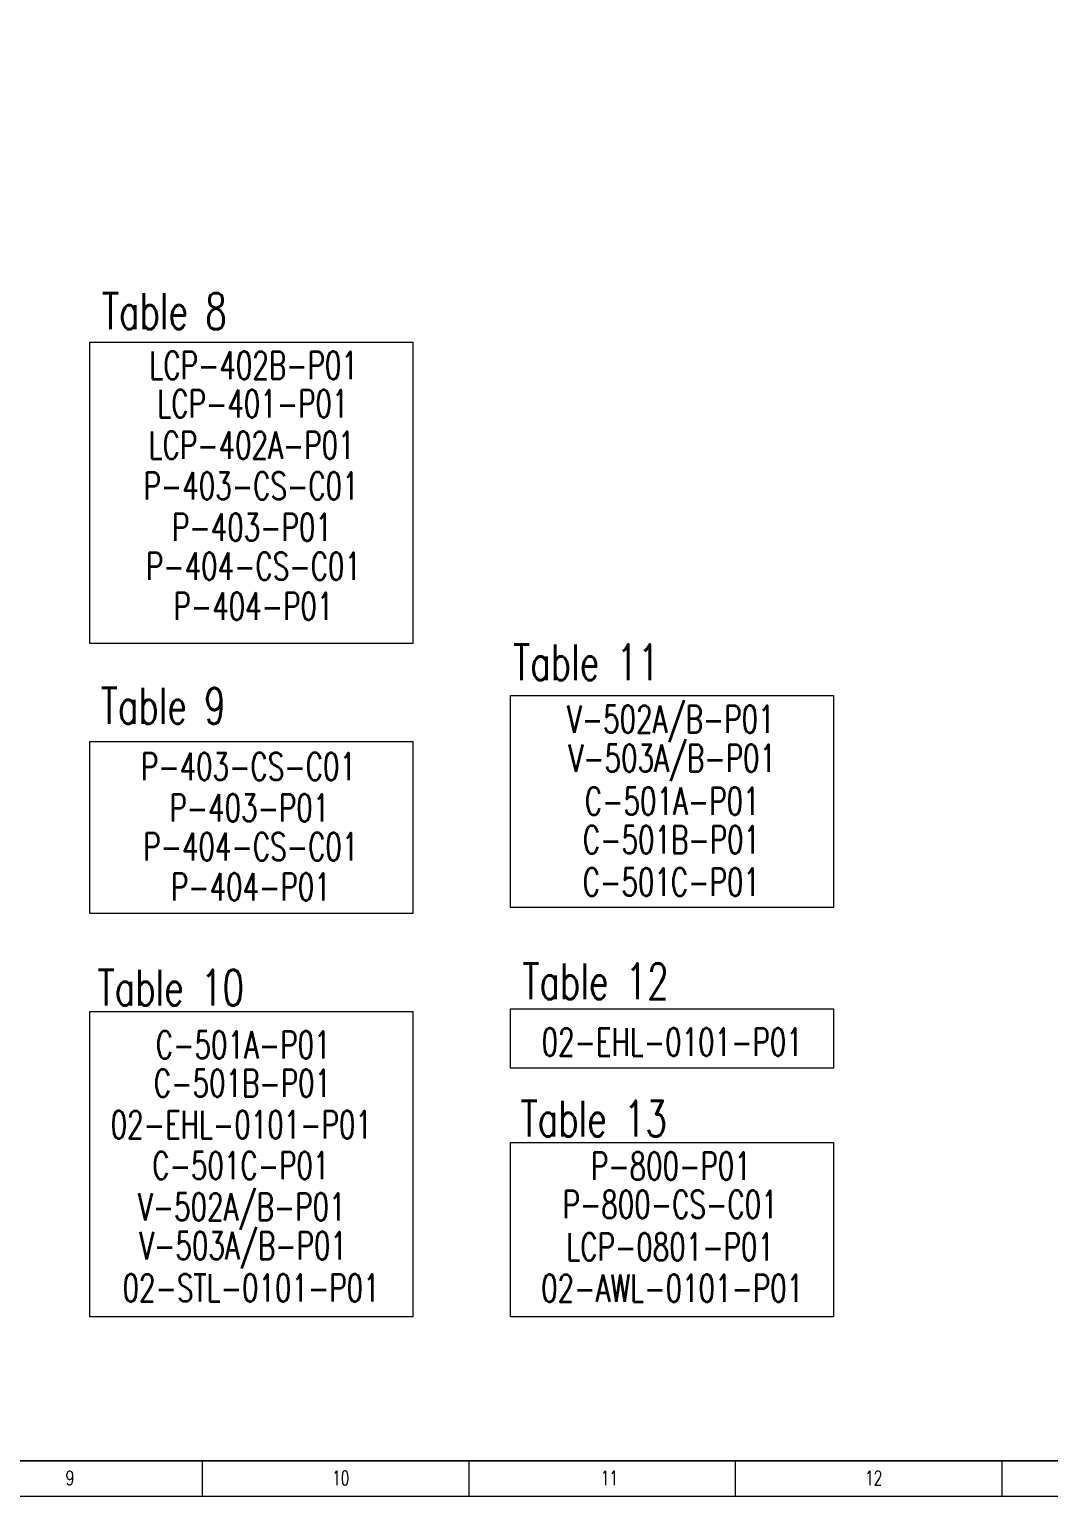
# Model space of a CAD drawing. Header units: inches. Extents: x -1128 to 651, y 96 to 845.
# Drawn here: x -613.7 to -544.2, y 638.9 to 739 of the extents above; entities that cross this region are included whole.
import ezdxf
from ezdxf.enums import TextEntityAlignment as Align

# ---------------------------------------------------------------- set-up
doc = ezdxf.new("R2010")
doc.units = ezdxf.units.IN
doc.header["$MEASUREMENT"] = 0
doc.layers.add('Cables', color=7, linetype='Continuous', lineweight=0)
doc.layers.add('Layer 1', color=7, linetype='Continuous')
doc.styles.add('HZTXT', font='txt_qlt.shx', dxfattribs={"width": 0.7, "bigfont": 'hztxt.shx'})
doc.styles.add('TEG BORDER', font='txt_qlt.shx', dxfattribs={"width": 0.7, "bigfont": 'hztxt.shx'})

# ---------------------------------------------------------------- blocks, each defined once
blk = doc.blocks.new('TEG BORDER A2')
at = {"linetype": 'Continuous'}
blk.add_line((5, 5), (489, 5), dxfattribs=at)
for p, q in [((334.12, 0), (334.12, 5)), ((371.25, 0), (371.25, 5)), ((408.37, 0), (408.37, 5)), ((445.5, 0), (445.5, 5))]:
    blk.add_line(p, q)
at = {"color": 5, "lineweight": 15}
blk.add_lwpolyline([(0, 420), (594, 420), (594, 0), (0, 0)], close=True, dxfattribs=at)
blk.add_lwpolyline([(5, 415), (589, 415), (589, 5), (5, 5)], close=True)
at = {"char_height": 2, "width": 2, "attachment_point": 7, "style": 'TEG BORDER'}
for s, insert in [('9', (315.05, 1.59)), ('\\pi2.2204e-016;10', (352.17, 1.59)), ('\\pi0.3;11', (389.3, 1.59)), ('\\pi2.2204e-016;12', (426.42, 1.59))]:
    blk.add_mtext(s, dxfattribs=dict(at, insert=insert))

msp = doc.modelspace()

# ---------------------------------------------------------------- linework, layer by layer
at = {"layer": 'Layer 1', "lineweight": 5}
for p, q in [((-609.58, 717.64), (-587.54, 717.64)), ((-609.58, 697.09), (-609.58, 717.64)), ((-587.54, 717.64), (-587.54, 697.09)), ((-587.54, 697.09), (-609.58, 697.09)), ((-580.88, 693.54), (-558.84, 693.54)), ((-580.88, 679.07), (-580.88, 693.54)), ((-558.84, 693.54), (-558.84, 679.07)), ((-609.58, 690.4), (-587.54, 690.4)), ((-609.58, 678.66), (-609.58, 690.4)), ((-587.54, 690.4), (-587.54, 678.66)), ((-558.84, 679.07), (-580.88, 679.07)), ((-587.54, 678.66), (-609.58, 678.66)), ((-609.58, 671.96), (-587.54, 671.96)), ((-609.58, 651.12), (-609.58, 671.96)), ((-587.54, 671.96), (-587.54, 651.12)), ((-580.88, 672.16), (-558.84, 672.16)), ((-580.88, 668.1), (-580.88, 672.16)), ((-558.84, 672.16), (-558.84, 668.1)), ((-558.84, 668.1), (-580.88, 668.1)), ((-580.88, 663.02), (-558.84, 663.02)), ((-580.88, 651.12), (-580.88, 663.02)), ((-558.84, 663.02), (-558.84, 651.12)), ((-587.54, 651.12), (-609.58, 651.12)), ((-558.84, 651.12), (-580.88, 651.12))]:
    msp.add_line(p, q, dxfattribs=at)

# ---------------------------------------------------------------- block references
at = {"layer": 'Cables', "color": 0, "xscale": 0.4897326461023622, "yscale": 0.4897326461023622, "zscale": 0.4897326461023622}
msp.add_blockref('TEG BORDER A2', (-765.51, 638.86), dxfattribs=at)

# ---------------------------------------------------------------- texts
at = {"lineweight": 15, "style": 'HZTXT', "width": 0.7}
for s, p in [('Table 8', (-604.49, 718.53)), ('Table 11', (-575.7, 694.57)), ('Table 9', (-604.57, 691.6)), ('Table 12', (-575.07, 672.8)), ('Table 10', (-604.05, 672.37)), ('Table 13', (-575.19, 663.43))]:
    msp.add_text(s, height=2.449, dxfattribs=at).set_placement(p, align=Align.CENTER)
at = {"lineweight": 9, "style": 'HZTXT', "width": 0.7}
for s, height, p in [('LCP-402B-P01', 1.8738, (-598.4, 715.13)), ('LCP-401-P01', 1.8738, (-598.45, 712.51)), ('LCP-402A-P01', 1.8738, (-598.54, 709.68)), ('P-403-CS-C01', 1.8738, (-598.57, 706.9)), ('P-403-P01', 1.874, (-598.51, 704.08)), ('P-404-CS-C01', 1.8738, (-598.41, 701.42)), ('P-404-P01', 1.874, (-598.41, 698.69)), ('V-502A/B-P01', 1.8738, (-569.94, 690.98)), ('V-503A/B-P01', 1.8738, (-569.84, 688.32)), ('P-403-CS-C01', 1.8738, (-598.75, 687.75)), ('C-501A-P01', 1.874, (-569.84, 685.39)), ('P-403-P01', 1.874, (-598.69, 684.93)), ('P-404-CS-C01', 1.8738, (-598.59, 682.28)), ('C-501B-P01', 1.874, (-569.89, 682.76)), ('P-404-P01', 1.874, (-598.59, 679.54)), ('C-501C-P01', 1.874, (-569.9, 679.87)), ('C-501A-P01', 1.874, (-599.11, 668.76)), ('02-EHL-0101-P01', 1.8738, (-569.84, 668.95)), ('C-501B-P01', 1.874, (-599.16, 666.14)), ('02-EHL-0101-P01', 1.8738, (-599.24, 663.31)), ('C-501C-P01', 1.874, (-599.27, 660.52)), ('P-800-P01', 1.874, (-569.93, 660.49)), ('V-502A/B-P01', 1.8738, (-599.21, 657.7)), ('P-800-CS-C01', 1.8738, (-569.98, 657.87)), ('V-503A/B-P01', 1.8738, (-599.12, 655.05)), ('LCP-0801-P01', 1.8738, (-569.98, 654.97)), ('02-STL-0101-P01', 1.8738, (-598.57, 652.17)), ('02-AWL-0101-P01', 1.8738, (-569.84, 652.15))]:
    msp.add_text(s, height=height, dxfattribs=at).set_placement(p, align=Align.CENTER)

doc.saveas('drawing.dxf')
